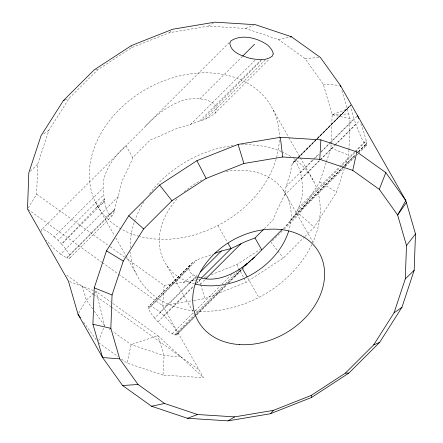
<?xml version="1.0" encoding="UTF-8"?>
<svg xmlns="http://www.w3.org/2000/svg" width="443" height="443" viewBox="0 0 443 443"><rect width="100%" height="100%" fill="white"/><g stroke="black" fill="none" stroke-linecap="round" stroke-linejoin="round"><path stroke-width="0.33" stroke-dasharray="2.21 1.66" d="M28.208 207.944L36.631 194.206L37.721 164.109L48.924 130.203L69.357 98.064L97.621 69.878L131.798 47.562L169.553 32.644L208.315 26.131L245.444 28.479L278.409 39.521L304.961 58.509L323.29 84.142L332.15 114.676L331.087 143.947M326.419 161.728L330.943 148.034L331.065 144.628M304.939 236.49L314.237 227.215L336.53 192.146L348.752 155.155L348.929 150.349M348.951 149.662L350.075 118.757L341.714 90.007M118.713 274.3L162.625 305.698L203.509 377.669L163.002 375.105L164.104 355.635L157.852 335.7L111.343 302.442M126.504 258.468L164.137 285.375L162.625 305.698L193.32 300.542M69.878 257.987L112.262 215.713L113.624 213.714L114.726 210.087L115.468 204.959L118.298 196.554L121.72 181.763L130.779 162.869L132.712 157.547L150.792 139.523C162.775 135.874 173.119 128.332 185.539 126.128C195.319 122.002 206.632 120.358 214.905 113.353L269.017 59.39M264.283 228.715L273.076 219.944L277.091 210.015L284.412 195.297L286.073 186.525L290.492 172.742L291.505 165.942L292.685 162.924L296.589 159.031M163.002 375.105L127.036 363.061L131.139 344.593L157.852 335.7L203.509 377.669M284.201 229.147L299.307 214.08L319.735 181.94L326.203 162.376M196.016 315.471L176.43 335.002L174.741 334.847L172.233 333.712A20.024 4.292 45.1 0 1 158.035 321.851L154.657 318.068L196.354 276.515L192.112 274.289L189.56 271.559L188.84 268.53C191.935 258.363 204.954 258.313 212.939 253.95M283.177 228.527C293.571 219.014 301.439 206.034 302.879 191.891C301.921 181.818 301.844 170.461 295.736 161.928L294.124 161.656L292.685 162.924M98.567 341.055L104.587 325.605L96.209 291.621L94.946 291.145M78.743 313.179L86.258 299.972L94.115 293.382M214.905 113.353L216.76 110.218L216.743 107.117C210.325 97.538 195.186 97.953 185.102 99.625C168.977 104.808 155.288 115.197 144.091 127.728L41.354 229.917M118.298 196.554L60.652 254.121A20.024 4.292 45.1 0 1 46.388 240.089M169.553 32.644L171.779 30.218M154.657 318.068A20.024 4.292 45.1 0 1 148.56 308.699L148.339 306.944L149.097 306.119L192.96 262.378M124.71 146.788C113.015 158.073 101.264 173.65 103.297 190.839C104.52 199.322 104.459 209.5 110.7 215.99L112.262 215.713M176.236 281.41L189.106 267.899M234.735 276.554L241.335 269.554M104.31 199.228L61.643 244.06A20.024 4.292 45.1 0 1 66.755 257.926L114.726 210.087L106.403 216.644M202.7 119.97L261.292 60.514M114.87 209.102L66.755 257.926L60.652 254.121M174.741 334.847L195.468 313.865M195.95 313.378L223.427 285.569M225.354 283.614L237.321 271.498M296.649 211.444L340.196 167.36M342.134 165.4L355.197 152.176M355.685 151.683L366.328 140.907L363.592 131.349L360.375 122.523M149.097 306.119L150.786 306.279L196.659 260.185M292.192 164.181L297.519 158.827M298.001 158.339L315.427 140.813M317.36 138.864L350.756 105.268M194.881 316.468L176.43 335.002A20.024 4.292 45.1 0 0 163.799 315.582L160.028 312.226A20.024 4.292 45.1 0 0 150.786 306.279M196.819 314.519L225.947 285.248M228.372 282.811L241.418 269.704M290.276 220.608L355.098 155.471M358.509 152.038L366.798 143.715L366.328 140.907M169.187 286.167L190.507 264.875L148.339 306.944M300.443 172.781L313.14 160.1M315.095 158.151L318.999 154.253M320.954 152.303L330.234 143.039M330.722 142.552L357.113 116.276M175.589 334.925L225.299 285.165M227.253 283.204L240.942 269.505M292.69 217.701L342.417 167.919M342.904 167.432L355.092 155.233M358.503 151.816L366.793 143.521M145.454 126.1L229.917 41.869M41.216 231.335A20.024 4.292 45.1 0 1 54.262 236.795L103.075 188.114M54.262 236.795L58.033 240.305L103.64 194.809M199.76 98.927L242.288 56.499M190.473 124.616L254.946 60.359M199.787 120.873L261.287 59.628M206.211 118.851L265.628 59.6M298.543 157.082L350.751 105.013M293.277 162.359L297.668 157.985M298.156 157.498L350.839 104.941M294.124 161.656L297.054 158.732M297.541 158.245L315.615 140.215M316.103 139.728L350.308 105.639M148.56 308.699L179.886 277.517M160.028 312.226L198.038 274.322M286.073 186.525L312.946 159.729M313.434 159.242L318.81 153.882M321.253 151.445L329.071 143.648M329.559 143.161L353.99 118.796L350.79 106.818M163.799 315.582L193.635 285.824M196.57 282.894L200.485 278.99M284.412 195.297L319.636 160.172M320.123 159.685L334.31 145.537M334.803 145.049L355.84 124.073L353.99 118.796M158.035 321.851L193.12 286.854M196.531 283.454L201.897 278.104M301.622 178.651L320.167 160.161M320.654 159.674L334.803 145.559M335.29 145.077L359.201 121.227M200.391 284.218L204.788 279.832M172.233 333.712L194.649 311.363M195.136 310.875L219.988 286.089M221.937 284.146L233.145 272.971M298.277 208.016L339.327 167.077M339.814 166.59L354.478 151.971M354.965 151.484L366.206 140.276M294.983 214.955L355.07 155.022M358.487 151.611L366.793 143.327M196.509 314.984L226.379 285.198M228.826 282.756L243.517 268.104M286.045 225.692L343.325 168.567M345.285 166.618L355.076 156.85M357.03 154.9L358.01 153.92M358.503 153.433L366.826 145.132L366.798 143.715M282.252 231.091L271.038 242.271L277.434 250.389M194.001 300.426L204.915 298.599L246.109 282.318L283.398 257.97L304.446 236.977M30.312 171.264L37.721 164.109M366.826 145.132L366.311 145.575C361.089 139.506 358.98 131.327 355.84 124.073M183.341 283.033L192.987 274.726M189.338 283.57L196.781 277.213M94.636 292.945L96.209 291.621L110.778 302.043M96.015 207.944L103.025 202.794L104.033 199.516L104.398 199.826M43.863 133.736L48.924 130.203M211.267 274.699L236.867 264.582L260.035 249.453M208.315 26.131L213.299 23.147M65.149 99.863L69.357 98.064M196.421 279.954L200.391 278.996M204.229 277.479L206.787 276.471M245.444 28.479L253.59 25.417M350.075 118.757L332.15 114.676L347.257 109.105M278.409 39.521L289.478 37.173M164.137 285.375L195.745 280.07M304.961 58.509L319.065 57.562M332.15 114.676L348.669 113.934M95.561 69.878L97.621 69.878M103.529 201.155L104.609 201.216L61.643 244.06L58.033 240.305M180.678 356.681L164.104 355.635L131.139 344.593L112.887 331.541M323.29 84.142L339.692 85.344M69.656 281.538L94.315 290.901M330.943 148.034L348.752 155.155M319.735 181.94L336.53 192.146M36.631 194.206L109.654 246.419M110.213 246.817L125.939 258.064M28.07 209.489L101.824 262.223M102.383 262.627L118.148 273.896M66.716 275.197L92.98 293.98M93.545 294.379L110.971 306.838M111.536 307.243L199.051 369.816M109.017 328.772L110.119 329.564M98.623 342.744L118.12 356.687M121.465 359.074L127.036 363.061M299.307 214.08L314.237 227.215M277.861 250.932L283.398 257.97M92.631 308.887L86.258 299.972L82.304 286.344M94.226 311.119L104.587 325.605M83.661 322.205L96.463 340.108M273.209 110.063L288.543 137.053M288.88 137.657L314.093 182.034M283.47 190.285L314.192 244.359M217.934 225.476L227.337 242.039M247.703 277.888L258.817 297.447M126.011 145.758L132.712 157.547M166.961 265.8L193.929 313.273M95.455 202.08L114.532 235.665M115.894 238.063L125.779 255.456M126.117 256.06L136.339 274.051M236.867 264.582L243.561 277.423M243.877 278.038L246.109 282.318M199.112 279.505L200.513 284.113M200.712 284.771L204.915 298.599M131.582 46.205L131.798 47.562M226.246 171.496A69.501 53.476 -29.6 0 1 289.085 229.673M194.582 283.908A69.501 53.476 -29.6 0 1 177.449 198.481M184.288 191.819A69.501 53.476 -29.6 0 1 201.858 179.886M293.637 158.389A100.129 77.043 -29.6 0 1 312.719 242.659M311.822 244.586A100.129 77.043 -29.6 0 1 208.304 311.224A100.129 77.043 -29.6 0 1 130.408 251.857M130.209 247.787A100.129 77.043 -29.6 0 1 134.362 221.96M134.583 221.301A100.129 77.043 -29.6 0 1 143.731 202.141M149.557 193.657A100.129 77.043 -29.6 0 1 233.245 145.581M241.252 144.9A100.129 77.043 -29.6 0 1 281.233 151.561M281.842 151.827A100.129 77.043 -29.6 0 1 291.361 156.883M121.133 228.998A100.129 77.043 -29.6 0 1 147.358 88.478A100.129 77.043 -29.6 0 1 279.256 141.145A100.129 77.043 -29.6 0 1 139.855 236.473M139.191 236.296A100.129 77.043 -29.6 0 1 121.731 229.33"/><path stroke-width="0.66" d="M119.71 358.858L102.593 357.556L92.925 324.243L94.248 287.845L106.47 250.854L128.763 215.785L159.602 185.03L196.891 160.682L238.085 144.401L280.375 137.302L320.887 139.866L356.853 151.91L385.82 172.626L405.816 200.59L415.49 233.91L414.172 270.308L401.945 307.298L379.657 342.367L348.813 373.122L311.529 397.471L270.33 413.751L228.04 420.85L187.527 418.292L151.567 406.242L122.595 385.526L102.593 357.556L78.062 314.375L68.394 281.061L27.51 209.09L28.828 172.692L41.055 135.702L63.343 100.633L94.187 69.878L131.471 45.529L172.67 29.249L214.96 22.15L255.473 24.708L291.433 36.758L320.405 57.474L340.374 85.394L405.816 200.59L397.626 214.999L406.491 245.533L405.279 278.891L394.076 312.797L373.643 344.936L345.379 373.122L311.202 395.438L273.447 410.356L234.685 416.869L197.556 414.521L164.591 403.479L138.039 384.491L119.71 358.858L110.85 328.324L112.057 294.966L123.265 261.06L143.693 228.92L171.962 200.729L206.133 178.418L243.888 163.495L282.651 156.988L319.78 159.336L352.744 170.378L379.297 189.36L397.626 214.999L406.403 202.595M319.78 159.336L320.887 139.866M352.744 170.378L356.853 151.91M379.297 189.36L385.82 172.626M406.491 245.533L415.49 233.91M270.33 413.751L273.447 410.356M245.555 265.075L254.288 257.361L282.219 229.468M238.76 270.047L246.961 263.579M245.727 265.374L247.643 263.447M248.601 262.489L250.516 260.562M242.902 267.544L246.325 264.122M242.775 56.012L254.509 44.306M200.474 271.891L221.422 250.998L231.036 248.551L245.389 241.618L254.996 237.974L263.303 229.69M201.465 278.016L231.036 248.551L228.012 243.224M205.768 278.852L240.964 243.755M251.84 259.803L254.288 257.361M405.279 278.891L414.172 270.308M394.076 312.797L401.945 307.298M228.04 420.85L234.685 416.869M239.713 269.078C227.42 277.013 212.358 282.346 197.938 276.98M63.343 100.633L64.545 100.118M373.643 344.936L379.657 342.367M187.527 418.292L197.556 414.521M214.894 253.269L221.422 250.998M290.132 37.035L291.433 36.758M151.567 406.242L164.591 403.479M122.595 385.526L138.039 384.491M345.379 373.122L348.813 373.122M92.925 324.243L110.85 328.324M94.248 287.845L112.057 294.966M106.47 250.854L123.265 261.06M128.763 215.785L143.693 228.92M159.602 185.03L171.962 200.729M78.062 314.375L80.46 317.731M254.996 237.974L261.752 249.863M241.978 267.816L247.028 276.703M196.891 160.682L206.133 178.418M357.612 115.806L358.836 118.707M238.085 144.401L243.888 163.495M340.374 85.394L340.756 86.712M311.202 395.438L311.529 397.471M280.375 137.302L282.651 156.988M288.698 230.98A69.501 53.476 -29.6 0 1 195.219 284.068M273.198 53.941L272.428 55.984C266.293 61.123 257.461 59.689 250.212 58.393C242.41 55.979 231.03 52.728 229.773 43.298L230.892 40.894C241.933 33.607 257.848 38.054 267.921 45.286A19.403 7.038 32.4 0 1 273.198 53.941M239.342 344.571A69.501 53.476 -29.6 0 0 322.941 261.78A69.501 53.476 -29.6 0 0 213.72 254.432A69.501 53.476 -29.6 0 0 239.342 344.571"/></g></svg>
